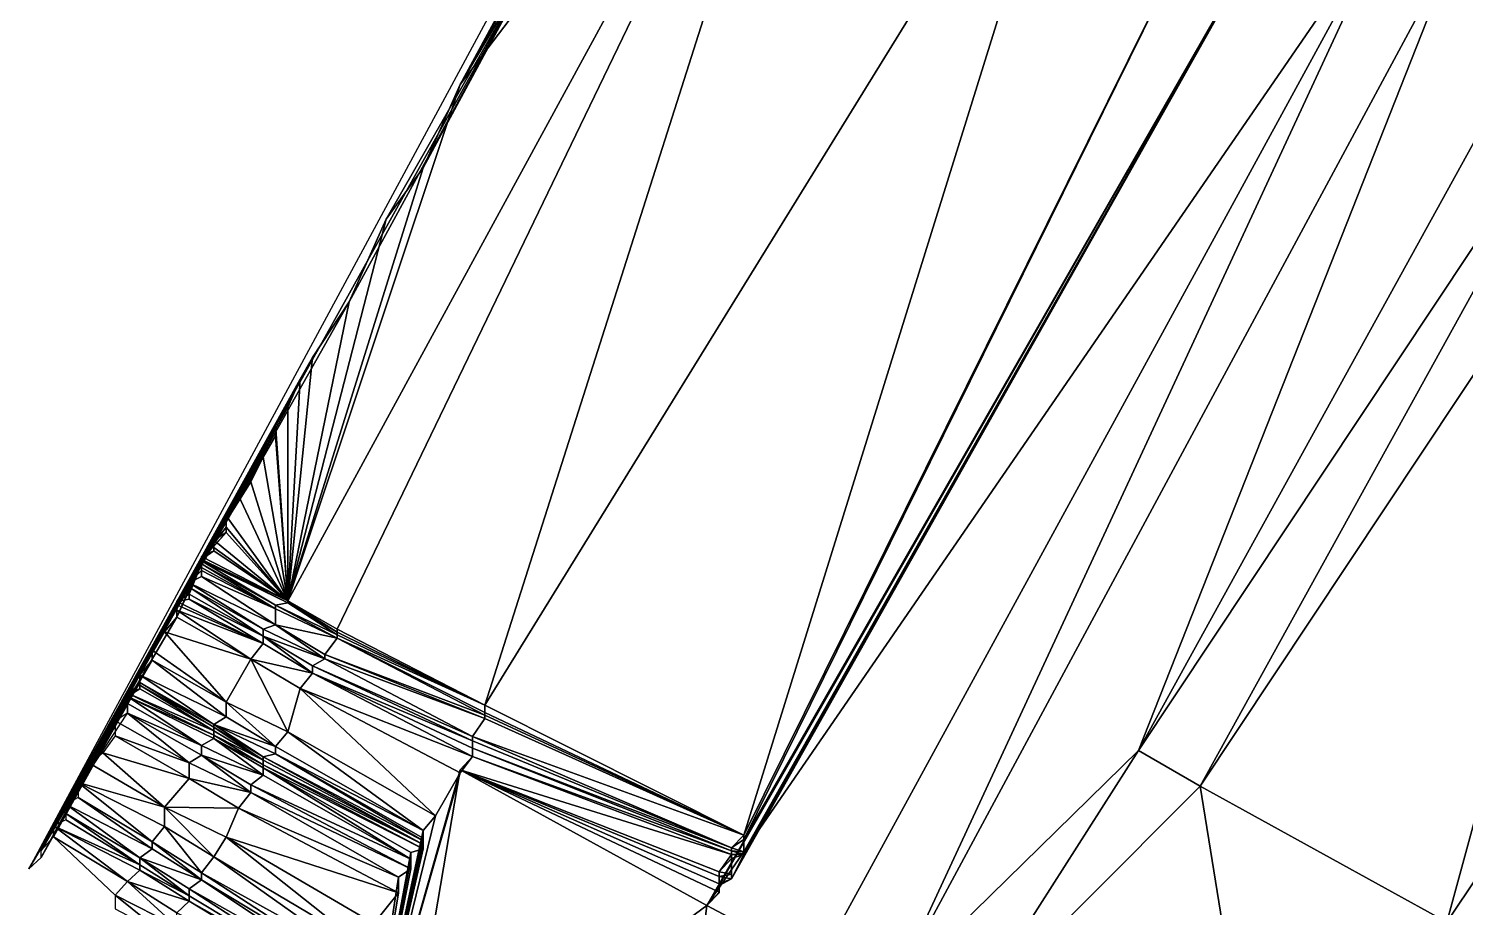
# Model space of a CAD drawing. Header units: inches. Extents: x -773 to -296, y 669 to 1001.
# Drawn here: x -773 to -656.5, y 751.4 to 822.6 of the extents above; entities that cross this region are included whole.
import ezdxf

# ---------------------------------------------------------------- set-up
doc = ezdxf.new("R2010")
doc.units = ezdxf.units.IN
doc.header["$MEASUREMENT"] = 0

msp = doc.modelspace()

# ---------------------------------------------------------------- linework, layer by layer
at = {"color": 72, "true_color": 0x52e210}
for points in [[(-700, 889.75, 375.44104), (-773, 754.46875, 375), (-731, 829.84375, 375.06201), (-700, 889.75, 375.44104)], [(-707, 858.8125, 370), (-738, 818.0625, 375), (-752, 776.21875, 370), (-707, 858.8125, 370)], [(-707, 858.8125, 370), (-752, 776.21875, 370), (-748, 773.90625, 370), (-707, 858.8125, 370)], [(-707, 858.8125, 370), (-748, 773.90625, 370), (-736, 767.75, 360.55701), (-707, 858.8125, 370)], [(-735, 823.40625, 375), (-738, 818.0625, 375), (-707, 858.8125, 370), (-735, 823.40625, 375)], [(-687, 847.15625, 370), (-707, 858.8125, 370), (-736, 767.75, 360.55701), (-687, 847.15625, 370)], [(-715, 757.21875, 360.55701), (-687, 847.15625, 370), (-736, 767.75, 360.55701), (-715, 757.21875, 360.55701)], [(-674, 839.90625, 360), (-687, 847.15625, 370), (-715, 757.21875, 360.55701), (-674, 839.90625, 360)], [(-669, 837.09375, 360), (-674, 839.90625, 360), (-715, 756.84375, 360), (-669, 837.09375, 360)], [(-715, 756.84375, 360), (-674, 839.90625, 360), (-715, 757.21875, 360.55701), (-715, 756.84375, 360)], [(-718, 751.5, 360), (-662, 832.875, 350), (-669, 837.09375, 360), (-718, 751.5, 360)], [(-717, 753.125, 360), (-718, 751.5, 360), (-669, 837.09375, 360), (-717, 753.125, 360)], [(-717, 753.125, 360), (-669, 837.09375, 360), (-716, 753.65625, 360), (-717, 753.125, 360)], [(-669, 837.09375, 360), (-715, 755.625, 360), (-716, 753.65625, 360), (-669, 837.09375, 360)], [(-715, 756.84375, 360), (-715, 755.84375, 360), (-669, 837.09375, 360), (-715, 756.84375, 360)], [(-669, 837.09375, 360), (-715, 755.84375, 360), (-715, 755.625, 360), (-669, 837.09375, 360)], [(-718, 751.5, 360), (-709, 746.71875, 350), (-662, 832.875, 350), (-718, 751.5, 360)], [(-709, 746.71875, 350), (-703, 744.46875, 350), (-662, 832.875, 350), (-709, 746.71875, 350)], [(-657, 829.90625, 350), (-662, 832.875, 350), (-703, 744.46875, 350), (-657, 829.90625, 350)], [(-731, 829.84375, 375.06201), (-773, 754.46875, 375), (-747, 800.4375, 375), (-731, 829.84375, 375.06201)], [(-731, 829.84375, 375.06201), (-747, 800.4375, 375), (-744, 807.15625, 375), (-731, 829.84375, 375.06201)], [(-744, 807.15625, 375), (-741, 811.3125, 375), (-731, 829.84375, 375.06201), (-744, 807.15625, 375)], [(-738, 818.0625, 375), (-731, 829.84375, 375.06201), (-741, 811.3125, 375), (-738, 818.0625, 375)], [(-732, 829.15625, 375.073), (-731, 829.84375, 375.06201), (-738, 818.0625, 375), (-732, 829.15625, 375.073)], [(-683, 764.0625, 340), (-657, 829.90625, 350), (-703, 744.46875, 350), (-683, 764.0625, 340)], [(-649, 825.75, 340), (-657, 829.90625, 350), (-683, 764.0625, 340), (-649, 825.75, 340)], [(-732, 829.15625, 375.073), (-738, 818.0625, 375), (-735, 823.40625, 375), (-732, 829.15625, 375.073)], [(-644, 822.75, 340), (-649, 825.75, 340), (-683, 764.0625, 340), (-644, 822.75, 340)], [(-683, 764.0625, 340), (-678, 761.1875, 340), (-644, 822.75, 340), (-683, 764.0625, 340)], [(-644, 822.75, 340), (-678, 761.1875, 340), (-639, 819.84375, 333.01501), (-644, 822.75, 340)], [(-639, 819.84375, 333.01501), (-678, 761.1875, 340), (-658, 750.15625, 340), (-639, 819.84375, 333.01501)], [(-658, 750.15625, 340), (-619, 808.4375, 333.01501), (-639, 819.84375, 333.01501), (-658, 750.15625, 340)], [(-752, 776.21875, 370), (-738, 818.0625, 375), (-741, 811.3125, 375), (-752, 776.21875, 370)], [(-752, 776.21875, 370), (-741, 811.3125, 375), (-744, 807.15625, 375), (-752, 776.21875, 370)], [(-650, 746.125, 330), (-619, 808.4375, 333.01501), (-658, 750.15625, 340), (-650, 746.125, 330)], [(-752, 776.21875, 370), (-744, 807.15625, 375), (-747, 800.4375, 375), (-752, 776.21875, 370)], [(-747, 800.4375, 375), (-773, 754.46875, 375), (-750, 795.9375, 375), (-747, 800.4375, 375)], [(-747, 800.4375, 375), (-750, 795.9375, 375), (-752, 776.21875, 370), (-747, 800.4375, 375)], [(-750, 795.9375, 375), (-773, 754.46875, 375), (-751, 794.1875, 375), (-750, 795.9375, 375)], [(-752, 776.21875, 370), (-750, 795.9375, 375), (-751, 794.1875, 375), (-752, 776.21875, 370)], [(-752, 791.90625, 375), (-751, 794.1875, 375), (-773, 754.46875, 375), (-752, 791.90625, 375)], [(-752, 776.21875, 370), (-751, 794.1875, 375), (-752, 791.90625, 375), (-752, 776.21875, 370)], [(-752, 791.90625, 375), (-773, 754.46875, 375), (-753, 790.5, 375), (-752, 791.90625, 375)], [(-753, 790.5, 375), (-752, 776.21875, 370), (-752, 791.90625, 375), (-753, 790.5, 375)], [(-773, 754.46875, 375), (-754, 787.84375, 375), (-753, 790.5, 375), (-773, 754.46875, 375)], [(-753, 790.5, 375), (-754, 787.84375, 375), (-753, 789.59375, 375), (-753, 790.5, 375)], [(-753, 789.59375, 375), (-752, 776.21875, 370), (-753, 790.5, 375), (-753, 789.59375, 375)], [(-753, 789.59375, 375), (-754, 787.84375, 375), (-752, 776.21875, 370), (-753, 789.59375, 375)], [(-773, 754.46875, 375), (-759, 779.5, 375.01099), (-754, 787.84375, 375), (-773, 754.46875, 375)], [(-754, 787.84375, 375), (-759, 779.5, 375.01099), (-755, 785.84375, 375), (-754, 787.84375, 375)], [(-752, 776.21875, 370), (-754, 787.84375, 375), (-755, 785.84375, 375), (-752, 776.21875, 370)], [(-755, 785.84375, 375), (-759, 779.5, 375.01099), (-756, 784.75, 375), (-755, 785.84375, 375)], [(-752, 776.21875, 370), (-755, 785.84375, 375), (-756, 784.75, 375), (-752, 776.21875, 370)], [(-756, 784.75, 375), (-759, 779.5, 375.01099), (-757, 783.09375, 375), (-756, 784.75, 375)], [(-756, 784.75, 375), (-757, 783.09375, 375), (-752, 776.21875, 370), (-756, 784.75, 375)], [(-759, 779.5, 375.01099), (-757, 782.1875, 375), (-757, 783.09375, 375), (-759, 779.5, 375.01099)], [(-752, 776.21875, 370), (-757, 783.09375, 375), (-757, 782.1875, 375), (-752, 776.21875, 370)], [(-757, 781.75, 375), (-757, 782.1875, 375), (-759, 779.5, 375.01099), (-757, 781.75, 375)], [(-758, 781.125, 375), (-757, 781.75, 375), (-759, 779.5625, 375.01099), (-758, 781.125, 375)], [(-759, 779.5625, 375.01099), (-757, 781.75, 375), (-759, 779.5, 375.01099), (-759, 779.5625, 375.01099)], [(-758, 781.125, 375), (-752, 776.21875, 370), (-757, 781.75, 375), (-758, 781.125, 375)], [(-757, 781.75, 375), (-752, 776.21875, 370), (-757, 782.1875, 375), (-757, 781.75, 375)], [(-758, 780.25, 375.00299), (-758, 781.125, 375), (-759, 779.5625, 375.01099), (-758, 780.25, 375.00299)], [(-758, 780.25, 375.00299), (-758, 780.53125, 375.00098), (-758, 781.125, 375), (-758, 780.25, 375.00299)], [(-758, 781.125, 375), (-758, 780.53125, 375.00098), (-752, 776.21875, 370), (-758, 781.125, 375)], [(-759, 779.4375, 375.01196), (-759, 779.5, 375.01099), (-773, 754.46875, 375), (-759, 779.4375, 375.01196)], [(-773, 754.46875, 375), (-761, 774.875, 375), (-759, 779.4375, 375.01196), (-773, 754.46875, 375)], [(-759, 779.4375, 375.01196), (-761, 774.875, 375), (-759, 779.21875, 375.01099), (-759, 779.4375, 375.01196)], [(-759, 779.8125, 375.00696), (-752, 776.21875, 370), (-758, 780.25, 375.00299), (-759, 779.8125, 375.00696)], [(-759, 779.5625, 375.01099), (-759, 779.8125, 375.00696), (-758, 780.25, 375.00299), (-759, 779.5625, 375.01099)], [(-759, 779.5625, 375.01099), (-752, 776.21875, 370), (-759, 779.8125, 375.00696), (-759, 779.5625, 375.01099)], [(-752, 776.03125, 370), (-752, 776.21875, 370), (-759, 779.5625, 375.01099), (-752, 776.03125, 370)], [(-759, 779.5625, 375.01099), (-759, 779.5, 375.01099), (-752, 776.03125, 370), (-759, 779.5625, 375.01099)], [(-752, 776.03125, 370), (-759, 779.5, 375.01099), (-759, 779.4375, 375.01196), (-752, 776.03125, 370)], [(-759, 779.4375, 375.01196), (-759, 779.21875, 375.01099), (-753, 775.84375, 370), (-759, 779.4375, 375.01196)], [(-752, 776.03125, 370), (-759, 779.4375, 375.01196), (-753, 775.84375, 370), (-752, 776.03125, 370)], [(-758, 780.25, 375.00299), (-752, 776.21875, 370), (-758, 780.53125, 375.00098), (-758, 780.25, 375.00299)], [(-761, 776.15625, 375), (-760, 776.75, 375), (-759, 779.21875, 375.01099), (-761, 776.15625, 375)], [(-761, 774.875, 375), (-761, 776.15625, 375), (-759, 779.21875, 375.01099), (-761, 774.875, 375)], [(-760, 777.65625, 375), (-759, 778.65625, 375.005), (-759, 779.21875, 375.01099), (-760, 777.65625, 375)], [(-760, 777.65625, 375), (-759, 779.21875, 375.01099), (-760, 777.3125, 375), (-760, 777.65625, 375)], [(-760, 777.3125, 375), (-759, 779.21875, 375.01099), (-760, 776.75, 375), (-760, 777.3125, 375)], [(-760, 777.65625, 375), (-759, 778.1875, 375.00098), (-759, 778.65625, 375.005), (-760, 777.65625, 375)], [(-753, 775.84375, 370), (-759, 779.21875, 375.01099), (-753, 775.5625, 370), (-753, 775.84375, 370)], [(-759, 778.90625, 375.00696), (-753, 775.5625, 370), (-759, 779.21875, 375.01099), (-759, 778.90625, 375.00696)], [(-759, 778.90625, 375.00696), (-759, 779.21875, 375.01099), (-759, 778.65625, 375.005), (-759, 778.90625, 375.00696)], [(-759, 778.65625, 375.005), (-753, 775.5625, 370), (-759, 778.90625, 375.00696), (-759, 778.65625, 375.005)], [(-759, 778.65625, 375.005), (-759, 778.1875, 375.00098), (-753, 775.5625, 370), (-759, 778.65625, 375.005)], [(-760, 777.65625, 375), (-753, 774.25, 370), (-759, 778.1875, 375.00098), (-760, 777.65625, 375)], [(-754, 773.90625, 370), (-753, 774.25, 370), (-760, 777.65625, 375), (-754, 773.90625, 370)], [(-760, 777.65625, 375), (-760, 777.3125, 375), (-754, 773.90625, 370), (-760, 777.65625, 375)], [(-754, 773.90625, 370), (-760, 777.3125, 375), (-754, 773.34375, 370), (-754, 773.90625, 370)], [(-760, 777.3125, 375), (-760, 776.75, 375), (-754, 773.34375, 370), (-760, 777.3125, 375)], [(-759, 778.1875, 375.00098), (-753, 774.25, 370), (-753, 775.5625, 370), (-759, 778.1875, 375.00098)], [(-760, 776.34375, 375), (-760, 776.75, 375), (-761, 776.15625, 375), (-760, 776.34375, 375)], [(-754, 772.75, 370), (-760, 776.34375, 375), (-761, 776.15625, 375), (-754, 772.75, 370)], [(-754, 772.75, 370), (-761, 776.15625, 375), (-761, 775.875, 375), (-754, 772.75, 370)], [(-761, 775.875, 375), (-761, 776.15625, 375), (-761, 775.4375, 375), (-761, 775.875, 375)], [(-761, 775.4375, 375), (-761, 776.15625, 375), (-761, 774.875, 375), (-761, 775.4375, 375)], [(-754, 773.34375, 370), (-760, 776.75, 375), (-760, 776.34375, 375), (-754, 773.34375, 370)], [(-754, 773.34375, 370), (-760, 776.34375, 375), (-754, 772.75, 370), (-754, 773.34375, 370)], [(-752, 776.03125, 370), (-753, 775.84375, 370), (-748, 773.4375, 370), (-752, 776.03125, 370)], [(-748, 773.90625, 370), (-752, 776.21875, 370), (-748, 773.65625, 370), (-748, 773.90625, 370)], [(-752, 776.21875, 370), (-752, 776.03125, 370), (-748, 773.65625, 370), (-752, 776.21875, 370)], [(-748, 773.65625, 370), (-752, 776.03125, 370), (-748, 773.4375, 370), (-748, 773.65625, 370)], [(-773, 754.46875, 375), (-762, 773.6875, 375), (-761, 774.875, 375), (-773, 754.46875, 375)], [(-755, 771.46875, 370), (-761, 774.875, 375), (-762, 773.6875, 375), (-755, 771.46875, 370)], [(-761, 775.875, 375), (-761, 775.4375, 375), (-754, 772.75, 370), (-761, 775.875, 375)], [(-754, 772.75, 370), (-761, 775.4375, 375), (-755, 771.46875, 370), (-754, 772.75, 370)], [(-761, 775.4375, 375), (-761, 774.875, 375), (-755, 771.46875, 370), (-761, 775.4375, 375)], [(-753, 775.84375, 370), (-753, 775.5625, 370), (-748, 773.1875, 370), (-753, 775.84375, 370)], [(-748, 773.1875, 370), (-748, 773.4375, 370), (-753, 775.84375, 370), (-748, 773.1875, 370)], [(-748, 773.1875, 370), (-753, 775.5625, 370), (-753, 774.25, 370), (-748, 773.1875, 370)], [(-763, 772.21875, 375), (-762, 773.6875, 375), (-773, 754.46875, 375), (-763, 772.21875, 375)], [(-763, 772.21875, 375), (-757, 768, 370), (-762, 773.6875, 375), (-763, 772.21875, 375)], [(-755, 771.46875, 370), (-762, 773.6875, 375), (-757, 768, 370), (-755, 771.46875, 370)], [(-753, 774.25, 370), (-754, 773.90625, 370), (-749, 771.5, 370), (-753, 774.25, 370)], [(-754, 773.90625, 370), (-754, 773.34375, 370), (-749, 771.5, 370), (-754, 773.90625, 370)], [(-748, 773.1875, 370), (-753, 774.25, 370), (-749, 771.84375, 370), (-748, 773.1875, 370)], [(-749, 771.84375, 370), (-753, 774.25, 370), (-749, 771.5, 370), (-749, 771.84375, 370)], [(-748, 773.90625, 370), (-748, 773.65625, 370), (-736, 767.75, 360.55701), (-748, 773.90625, 370)], [(-736, 767.75, 360.55701), (-748, 773.65625, 370), (-748, 773.4375, 370), (-736, 767.75, 360.55701)], [(-754, 772.75, 370), (-755, 771.46875, 370), (-750, 770.34375, 370), (-754, 772.75, 370)], [(-749, 771.5, 370), (-754, 773.34375, 370), (-750, 770.9375, 370), (-749, 771.5, 370)], [(-750, 770.9375, 370), (-754, 773.34375, 370), (-750, 770.34375, 370), (-750, 770.9375, 370)], [(-750, 770.34375, 370), (-754, 773.34375, 370), (-754, 772.75, 370), (-750, 770.34375, 370)], [(-736, 766.9375, 360.47198), (-748, 773.1875, 370), (-749, 771.84375, 370), (-736, 766.9375, 360.47198)], [(-736, 767.75, 360.55701), (-748, 773.4375, 370), (-748, 773.1875, 370), (-736, 767.75, 360.55701)], [(-736, 767.15625, 360.495), (-736, 767.75, 360.55701), (-748, 773.1875, 370), (-736, 767.15625, 360.495)], [(-736, 767.15625, 360.495), (-748, 773.1875, 370), (-736, 766.9375, 360.47198), (-736, 767.15625, 360.495)], [(-763, 772.21875, 375), (-773, 754.46875, 375), (-763, 771.40625, 375), (-763, 772.21875, 375)], [(-763, 771.40625, 375), (-773, 754.46875, 375), (-764, 770.21875, 375), (-763, 771.40625, 375)], [(-764, 770.21875, 375), (-757, 766.8125, 370), (-763, 771.40625, 375), (-764, 770.21875, 375)], [(-763, 771.40625, 375), (-757, 768, 370), (-763, 772.21875, 375), (-763, 771.40625, 375)], [(-763, 771.40625, 375), (-757, 766.8125, 370), (-757, 768, 370), (-763, 771.40625, 375)], [(-752, 765.59375, 370), (-755, 771.46875, 370), (-757, 768, 370), (-752, 765.59375, 370)], [(-750, 770.34375, 370), (-755, 771.46875, 370), (-751, 769.09375, 370), (-750, 770.34375, 370)], [(-751, 769.09375, 370), (-755, 771.46875, 370), (-752, 765.59375, 370), (-751, 769.09375, 370)], [(-737, 765.21875, 360.289), (-749, 771.5, 370), (-750, 770.9375, 370), (-737, 765.21875, 360.289)], [(-736, 766.9375, 360.47198), (-749, 771.84375, 370), (-736, 766.65625, 360.44), (-736, 766.9375, 360.47198)], [(-736, 766.65625, 360.44), (-749, 771.84375, 370), (-749, 771.5, 370), (-736, 766.65625, 360.44)], [(-736, 766.65625, 360.44), (-749, 771.5, 370), (-737, 765.21875, 360.289), (-736, 766.65625, 360.44)], [(-773, 754.46875, 375), (-772, 755.40625, 375), (-764, 770.21875, 375), (-773, 754.46875, 375)], [(-764, 770.21875, 375), (-772, 755.40625, 375), (-764, 769.59375, 375), (-764, 770.21875, 375)], [(-764, 769.59375, 375), (-758, 766.1875, 370), (-764, 770.21875, 375), (-764, 769.59375, 375)], [(-764, 770.21875, 375), (-758, 766.1875, 370), (-757, 766.8125, 370), (-764, 770.21875, 375)], [(-750, 770.34375, 370), (-751, 769.09375, 370), (-737, 763.59375, 360.11804), (-750, 770.34375, 370)], [(-737, 765.21875, 360.289), (-750, 770.9375, 370), (-737, 764.84375, 360.24902), (-737, 765.21875, 360.289)], [(-737, 764.84375, 360.24902), (-750, 770.9375, 370), (-750, 770.34375, 370), (-737, 764.84375, 360.24902)], [(-737, 764.84375, 360.24902), (-750, 770.34375, 370), (-737, 764.25, 360.185), (-737, 764.84375, 360.24902)], [(-737, 764.25, 360.185), (-750, 770.34375, 370), (-737, 763.59375, 360.11804), (-737, 764.25, 360.185)], [(-765, 768.4375, 375), (-764, 769.59375, 375), (-772, 755.96875, 375), (-765, 768.4375, 375)], [(-772, 755.96875, 375), (-764, 769.59375, 375), (-772, 755.40625, 375), (-772, 755.96875, 375)], [(-765, 768.4375, 375), (-764, 769.0625, 375), (-764, 769.59375, 375), (-765, 768.4375, 375)], [(-758, 765.65625, 370), (-764, 769.0625, 375), (-765, 768.71875, 375), (-758, 765.65625, 370)], [(-765, 768.71875, 375), (-764, 769.0625, 375), (-765, 768.4375, 375), (-765, 768.71875, 375)], [(-764, 769.375, 375), (-758, 765.96875, 370), (-764, 769.59375, 375), (-764, 769.375, 375)], [(-764, 769.59375, 375), (-758, 765.96875, 370), (-758, 766.1875, 370), (-764, 769.59375, 375)], [(-764, 769.0625, 375), (-764, 769.375, 375), (-764, 769.59375, 375), (-764, 769.0625, 375)], [(-764, 769.375, 375), (-764, 769.0625, 375), (-758, 765.65625, 370), (-764, 769.375, 375)], [(-764, 769.375, 375), (-758, 765.65625, 370), (-758, 765.96875, 370), (-764, 769.375, 375)], [(-751, 769.09375, 370), (-752, 765.59375, 370), (-740, 758.78125, 360), (-751, 769.09375, 370)], [(-737, 763.59375, 360.11804), (-751, 769.09375, 370), (-738, 762.25, 360), (-737, 763.59375, 360.11804)], [(-740, 758.78125, 360), (-738, 762.25, 360), (-751, 769.09375, 370), (-740, 758.78125, 360)], [(-771, 757.0625, 375), (-765, 768.4375, 375), (-772, 755.96875, 375), (-771, 757.0625, 375)], [(-765, 767.875, 375), (-765, 768.4375, 375), (-771, 757.0625, 375), (-765, 767.875, 375)], [(-765, 767.09375, 375), (-765, 767.875, 375), (-771, 757.96875, 375), (-765, 767.09375, 375)], [(-771, 757.96875, 375), (-765, 767.875, 375), (-771, 757.0625, 375), (-771, 757.96875, 375)], [(-758, 765.65625, 370), (-765, 768.71875, 375), (-758, 765.3125, 370), (-758, 765.65625, 370)], [(-758, 765.3125, 370), (-765, 768.71875, 375), (-765, 768.4375, 375), (-758, 765.3125, 370)], [(-758, 765.3125, 370), (-765, 768.4375, 375), (-758, 765.03125, 370), (-758, 765.3125, 370)], [(-758, 765.03125, 370), (-765, 768.4375, 375), (-759, 764.46875, 370), (-758, 765.03125, 370)], [(-765, 767.875, 375), (-759, 764.46875, 370), (-765, 768.4375, 375), (-765, 767.875, 375)], [(-765, 767.09375, 375), (-759, 764.46875, 370), (-765, 767.875, 375), (-765, 767.09375, 375)], [(-752, 765.59375, 370), (-757, 768, 370), (-753, 764.40625, 370), (-752, 765.59375, 370)], [(-753, 764.40625, 370), (-757, 768, 370), (-757, 766.8125, 370), (-753, 764.40625, 370)], [(-715, 757.21875, 360.55701), (-736, 767.75, 360.55701), (-736, 767.15625, 360.495), (-715, 757.21875, 360.55701)], [(-760, 763.0625, 370), (-765, 767.09375, 375), (-766, 766.46875, 375), (-760, 763.0625, 370)], [(-760, 763.0625, 370), (-759, 763.6875, 370), (-765, 767.09375, 375), (-760, 763.0625, 370)], [(-759, 764.46875, 370), (-765, 767.09375, 375), (-759, 763.6875, 370), (-759, 764.46875, 370)], [(-753, 764.40625, 370), (-757, 766.8125, 370), (-758, 766.1875, 370), (-753, 764.40625, 370)], [(-737, 765.21875, 360.289), (-715, 757.21875, 360.55701), (-736, 766.65625, 360.44), (-737, 765.21875, 360.289)], [(-736, 766.9375, 360.47198), (-715, 757.21875, 360.55701), (-736, 767.15625, 360.495), (-736, 766.9375, 360.47198)], [(-736, 766.65625, 360.44), (-715, 757.21875, 360.55701), (-736, 766.9375, 360.47198), (-736, 766.65625, 360.44)], [(-766, 765.25, 375), (-760, 763.0625, 370), (-766, 766.46875, 375), (-766, 765.25, 375)], [(-753, 764.40625, 370), (-758, 766.1875, 370), (-753, 763.8125, 370), (-753, 764.40625, 370)], [(-753, 763.8125, 370), (-758, 766.1875, 370), (-754, 763.5625, 370), (-753, 763.8125, 370)], [(-758, 765.96875, 370), (-754, 763.5625, 370), (-758, 766.1875, 370), (-758, 765.96875, 370)], [(-758, 765.96875, 370), (-758, 765.65625, 370), (-754, 763.28125, 370), (-758, 765.96875, 370)], [(-758, 765.96875, 370), (-754, 763.28125, 370), (-754, 763.5625, 370), (-758, 765.96875, 370)], [(-758, 765.3125, 370), (-754, 763.28125, 370), (-758, 765.65625, 370), (-758, 765.3125, 370)], [(-752, 765.59375, 370), (-753, 764.40625, 370), (-741, 757.59375, 360), (-752, 765.59375, 370)], [(-740, 758.78125, 360), (-752, 765.59375, 370), (-741, 757.59375, 360), (-740, 758.78125, 360)], [(-767, 763.875, 375), (-760, 761.8125, 370), (-766, 765.25, 375), (-767, 763.875, 375)], [(-766, 765.25, 375), (-760, 761.8125, 370), (-760, 763.0625, 370), (-766, 765.25, 375)], [(-758, 765.03125, 370), (-759, 764.46875, 370), (-754, 762.0625, 370), (-758, 765.03125, 370)], [(-754, 762.0625, 370), (-759, 764.46875, 370), (-759, 763.6875, 370), (-754, 762.0625, 370)], [(-758, 765.3125, 370), (-758, 765.03125, 370), (-754, 762.90625, 370), (-758, 765.3125, 370)], [(-754, 762.90625, 370), (-754, 763.28125, 370), (-758, 765.3125, 370), (-754, 762.90625, 370)], [(-754, 762.90625, 370), (-758, 765.03125, 370), (-754, 762.65625, 370), (-754, 762.90625, 370)], [(-758, 765.03125, 370), (-754, 762.0625, 370), (-754, 762.65625, 370), (-758, 765.03125, 370)], [(-741, 757.59375, 360), (-753, 764.40625, 370), (-753, 763.8125, 370), (-741, 757.59375, 360)], [(-716, 756.1875, 360.495), (-715, 757.21875, 360.55701), (-737, 765.21875, 360.289), (-716, 756.1875, 360.495)], [(-716, 756.1875, 360.495), (-737, 765.21875, 360.289), (-737, 764.84375, 360.24902), (-716, 756.1875, 360.495)], [(-737, 764.84375, 360.24902), (-737, 764.25, 360.185), (-716, 756.1875, 360.495), (-737, 764.84375, 360.24902)], [(-737, 764.25, 360.185), (-737, 763.59375, 360.11804), (-716, 755.9375, 360.47198), (-737, 764.25, 360.185)], [(-716, 756.1875, 360.495), (-737, 764.25, 360.185), (-716, 755.9375, 360.47198), (-716, 756.1875, 360.495)], [(-768, 763, 375), (-762, 759.46875, 370), (-767, 763.875, 375), (-768, 763, 375)], [(-767, 763.875, 375), (-762, 759.46875, 370), (-760, 761.8125, 370), (-767, 763.875, 375)], [(-755, 760.65625, 370), (-759, 763.6875, 370), (-760, 763.0625, 370), (-755, 760.65625, 370)], [(-754, 762.0625, 370), (-759, 763.6875, 370), (-755, 761.28125, 370), (-754, 762.0625, 370)], [(-755, 761.28125, 370), (-759, 763.6875, 370), (-755, 760.65625, 370), (-755, 761.28125, 370)], [(-753, 763.8125, 370), (-754, 763.5625, 370), (-741, 756.75, 360), (-753, 763.8125, 370)], [(-754, 763.5625, 370), (-754, 763.28125, 370), (-741, 756.4375, 360), (-754, 763.5625, 370)], [(-754, 763.5625, 370), (-741, 756.4375, 360), (-741, 756.75, 360), (-754, 763.5625, 370)], [(-754, 762.90625, 370), (-741, 756.4375, 360), (-754, 763.28125, 370), (-754, 762.90625, 370)], [(-741, 757.59375, 360), (-753, 763.8125, 370), (-741, 756.96875, 360), (-741, 757.59375, 360)], [(-741, 756.96875, 360), (-753, 763.8125, 370), (-741, 756.75, 360), (-741, 756.96875, 360)], [(-738, 762.5, 360), (-716, 755.625, 360.44), (-737, 763.59375, 360.11804), (-738, 762.5, 360)], [(-738, 762.25, 360), (-738, 762.5, 360), (-737, 763.59375, 360.11804), (-738, 762.25, 360)], [(-716, 755.9375, 360.47198), (-737, 763.59375, 360.11804), (-716, 755.625, 360.44), (-716, 755.9375, 360.47198)], [(-703, 744.46875, 350), (-697, 742.125, 342.51697), (-683, 764.0625, 340), (-703, 744.46875, 350)], [(-683, 764.0625, 340), (-697, 742.125, 342.51697), (-678, 761.1875, 340), (-683, 764.0625, 340)], [(-769, 761.46875, 375), (-762, 759.46875, 370), (-768, 763, 375), (-769, 761.46875, 375)], [(-755, 760.65625, 370), (-760, 763.0625, 370), (-760, 761.8125, 370), (-755, 760.65625, 370)], [(-755, 761.28125, 370), (-742, 755.25, 360), (-754, 762.0625, 370), (-755, 761.28125, 370)], [(-754, 762.90625, 370), (-754, 762.65625, 370), (-741, 756.09375, 360), (-754, 762.90625, 370)], [(-741, 756.09375, 360), (-741, 756.4375, 360), (-754, 762.90625, 370), (-741, 756.09375, 360)], [(-741, 756.09375, 360), (-754, 762.65625, 370), (-742, 755.8125, 360), (-741, 756.09375, 360)], [(-754, 762.65625, 370), (-754, 762.0625, 370), (-742, 755.25, 360), (-754, 762.65625, 370)], [(-754, 762.65625, 370), (-742, 755.25, 360), (-742, 755.8125, 360), (-754, 762.65625, 370)], [(-746, 734.25, 360), (-738, 762.5, 360), (-738, 762.25, 360), (-746, 734.25, 360)], [(-743, 733.09375, 357.57397), (-738, 762.5, 360), (-746, 734.25, 360), (-743, 733.09375, 357.57397)], [(-746, 734.25, 360), (-738, 762.25, 360), (-740, 758.78125, 360), (-746, 734.25, 360)], [(-743, 733.09375, 357.57397), (-718, 751.5, 360), (-738, 762.5, 360), (-743, 733.09375, 357.57397)], [(-738, 762.5, 360), (-718, 751.5, 360), (-717, 752.59375, 360.11804), (-738, 762.5, 360)], [(-738, 762.5, 360), (-717, 752.59375, 360.11804), (-717, 753.25, 360.185), (-738, 762.5, 360)], [(-717, 754.21875, 360.289), (-716, 755.625, 360.44), (-738, 762.5, 360), (-717, 754.21875, 360.289)], [(-717, 753.84375, 360.24902), (-717, 754.21875, 360.289), (-738, 762.5, 360), (-717, 753.84375, 360.24902)], [(-717, 753.84375, 360.24902), (-738, 762.5, 360), (-717, 753.25, 360.185), (-717, 753.84375, 360.24902)], [(-762, 757.90625, 370), (-762, 759.46875, 370), (-769, 761.46875, 375), (-762, 757.90625, 370)], [(-769, 760.25, 375), (-763, 756.65625, 370), (-769, 761.46875, 375), (-769, 760.25, 375)], [(-769, 761.46875, 375), (-763, 756.65625, 370), (-762, 757.90625, 370), (-769, 761.46875, 375)], [(-760, 761.8125, 370), (-762, 759.46875, 370), (-756, 759.40625, 370), (-760, 761.8125, 370)], [(-760, 761.8125, 370), (-756, 759.40625, 370), (-755, 760.65625, 370), (-760, 761.8125, 370)], [(-755, 761.28125, 370), (-755, 760.65625, 370), (-742, 754.46875, 360), (-755, 761.28125, 370)], [(-742, 754.46875, 360), (-742, 755.25, 360), (-755, 761.28125, 370), (-742, 754.46875, 360)], [(-674, 736.40625, 342.14001), (-678, 761.1875, 340), (-697, 742.125, 342.51697), (-674, 736.40625, 342.14001)], [(-674, 736.40625, 342.14001), (-658, 750.15625, 340), (-678, 761.1875, 340), (-674, 736.40625, 342.14001)], [(-770, 759.71875, 375), (-763, 756.09375, 370), (-769, 760.25, 375), (-770, 759.71875, 375)], [(-770, 758.96875, 375), (-764, 755.375, 370), (-770, 759.71875, 375), (-770, 758.96875, 375)], [(-770, 759.71875, 375), (-764, 755.375, 370), (-763, 756.09375, 370), (-770, 759.71875, 375)], [(-763, 756.09375, 370), (-763, 756.65625, 370), (-769, 760.25, 375), (-763, 756.09375, 370)], [(-755, 760.65625, 370), (-756, 759.40625, 370), (-743, 753.8125, 360), (-755, 760.65625, 370)], [(-742, 754.46875, 360), (-755, 760.65625, 370), (-743, 753.8125, 360), (-742, 754.46875, 360)], [(-771, 757.96875, 375), (-764, 754.8125, 370), (-770, 758.4375, 375), (-771, 757.96875, 375)], [(-764, 754.8125, 370), (-764, 755.375, 370), (-770, 758.96875, 375), (-764, 754.8125, 370)], [(-764, 754.8125, 370), (-770, 758.96875, 375), (-770, 758.4375, 375), (-764, 754.8125, 370)], [(-762, 757.90625, 370), (-758, 755.4375, 370), (-762, 759.46875, 370), (-762, 757.90625, 370)], [(-756, 759.40625, 370), (-762, 759.46875, 370), (-757, 757.03125, 370), (-756, 759.40625, 370)], [(-762, 759.46875, 370), (-758, 755.4375, 370), (-757, 757.03125, 370), (-762, 759.46875, 370)], [(-756, 759.40625, 370), (-757, 757.03125, 370), (-743, 752.53125, 360), (-756, 759.40625, 370)], [(-756, 759.40625, 370), (-743, 752.53125, 360), (-743, 753.8125, 360), (-756, 759.40625, 370)], [(-740, 758.78125, 360), (-741, 757.59375, 360), (-746, 734.25, 360), (-740, 758.78125, 360)], [(-764, 754.375, 370), (-764, 754.8125, 370), (-771, 757.96875, 375), (-764, 754.375, 370)], [(-764, 754.375, 370), (-771, 757.96875, 375), (-765, 753.4375, 370), (-764, 754.375, 370)], [(-765, 753.4375, 370), (-771, 757.96875, 375), (-771, 757.0625, 375), (-765, 753.4375, 370)], [(-762, 757.90625, 370), (-763, 756.65625, 370), (-759, 754.15625, 370), (-762, 757.90625, 370)], [(-759, 754.15625, 370), (-758, 755.4375, 370), (-762, 757.90625, 370), (-759, 754.15625, 370)], [(-741, 756.96875, 360), (-746, 734.25, 360), (-741, 757.59375, 360), (-741, 756.96875, 360)], [(-765, 753.4375, 370), (-771, 757.0625, 375), (-766, 752.34375, 370), (-765, 753.4375, 370)], [(-764, 755.375, 370), (-759, 753.59375, 370), (-763, 756.09375, 370), (-764, 755.375, 370)], [(-763, 756.09375, 370), (-759, 753.59375, 370), (-763, 756.65625, 370), (-763, 756.09375, 370)], [(-763, 756.65625, 370), (-759, 753.59375, 370), (-759, 754.15625, 370), (-763, 756.65625, 370)], [(-757, 757.03125, 370), (-758, 755.4375, 370), (-746, 748.34375, 360), (-757, 757.03125, 370)], [(-743, 752.53125, 360), (-757, 757.03125, 370), (-745, 750.03125, 360), (-743, 752.53125, 360)], [(-757, 757.03125, 370), (-746, 748.34375, 360), (-745, 750.03125, 360), (-757, 757.03125, 370)], [(-741, 756.75, 360), (-746, 734.25, 360), (-741, 756.96875, 360), (-741, 756.75, 360)], [(-741, 756.75, 360), (-741, 756.4375, 360), (-746, 734.25, 360), (-741, 756.75, 360)], [(-746, 734.25, 360), (-741, 756.4375, 360), (-741, 756.09375, 360), (-746, 734.25, 360)], [(-741, 756.09375, 360), (-742, 755.8125, 360), (-746, 734.25, 360), (-741, 756.09375, 360)], [(-715, 756.84375, 360), (-715, 757.21875, 360.55701), (-716, 756.1875, 360.495), (-715, 756.84375, 360)], [(-715, 756.84375, 360), (-716, 756.1875, 360.495), (-715, 755.84375, 360), (-715, 756.84375, 360)], [(-715, 755.84375, 360), (-716, 756.1875, 360.495), (-716, 755.9375, 360.47198), (-715, 755.84375, 360)], [(-764, 755.375, 370), (-760, 752.28125, 370), (-760, 752.84375, 370), (-764, 755.375, 370)], [(-764, 755.375, 370), (-760, 752.84375, 370), (-759, 753.59375, 370), (-764, 755.375, 370)], [(-760, 752.28125, 370), (-764, 755.375, 370), (-764, 754.8125, 370), (-760, 752.28125, 370)], [(-759, 754.15625, 370), (-746, 746.96875, 360), (-758, 755.4375, 370), (-759, 754.15625, 370)], [(-758, 755.4375, 370), (-746, 746.96875, 360), (-746, 748.34375, 360), (-758, 755.4375, 370)], [(-742, 755.8125, 360), (-742, 755.25, 360), (-746, 734.25, 360), (-742, 755.8125, 360)], [(-746, 734.25, 360), (-742, 755.25, 360), (-742, 754.46875, 360), (-746, 734.25, 360)], [(-717, 754.21875, 360.289), (-716, 755.3125, 360), (-716, 755.625, 360.44), (-717, 754.21875, 360.289)], [(-716, 754.03125, 360), (-716, 755.3125, 360), (-717, 754.21875, 360.289), (-716, 754.03125, 360)], [(-716, 755.9375, 360.47198), (-716, 755.625, 360.44), (-715, 755.625, 360), (-716, 755.9375, 360.47198)], [(-715, 755.84375, 360), (-716, 755.9375, 360.47198), (-715, 755.625, 360), (-715, 755.84375, 360)], [(-715, 755.625, 360), (-716, 755.625, 360.44), (-716, 755.3125, 360), (-715, 755.625, 360)], [(-715, 755.625, 360), (-716, 755.3125, 360), (-716, 753.65625, 360), (-715, 755.625, 360)], [(-716, 753.65625, 360), (-716, 755.3125, 360), (-716, 754.03125, 360), (-716, 753.65625, 360)], [(-760, 751.84375, 370), (-764, 754.375, 370), (-765, 753.4375, 370), (-760, 751.84375, 370)], [(-760, 752.28125, 370), (-764, 754.8125, 370), (-764, 754.375, 370), (-760, 752.28125, 370)], [(-760, 751.84375, 370), (-760, 752.28125, 370), (-764, 754.375, 370), (-760, 751.84375, 370)], [(-747, 746.375, 360), (-746, 746.96875, 360), (-759, 754.15625, 370), (-747, 746.375, 360)], [(-759, 754.15625, 370), (-759, 753.59375, 370), (-747, 746.375, 360), (-759, 754.15625, 370)], [(-742, 754.46875, 360), (-743, 753.8125, 360), (-746, 734.25, 360), (-742, 754.46875, 360)], [(-743, 753.8125, 360), (-743, 752.53125, 360), (-746, 734.25, 360), (-743, 753.8125, 360)], [(-716, 754.03125, 360), (-717, 754.21875, 360.289), (-717, 753.84375, 360.24902), (-716, 754.03125, 360)], [(-717, 753.84375, 360.24902), (-716, 753.65625, 360), (-716, 754.03125, 360), (-717, 753.84375, 360.24902)], [(-717, 753.25, 360.185), (-716, 753.65625, 360), (-717, 753.84375, 360.24902), (-717, 753.25, 360.185)], [(-765, 753.4375, 370), (-766, 752.34375, 370), (-761, 749.8125, 370), (-765, 753.4375, 370)], [(-760, 751.84375, 370), (-765, 753.4375, 370), (-761, 750.90625, 370), (-760, 751.84375, 370)], [(-761, 750.90625, 370), (-765, 753.4375, 370), (-761, 749.8125, 370), (-761, 750.90625, 370)], [(-759, 753.59375, 370), (-760, 752.84375, 370), (-747, 745.59375, 360), (-759, 753.59375, 370)], [(-760, 752.84375, 370), (-760, 752.28125, 370), (-748, 745.0625, 360), (-760, 752.84375, 370)], [(-760, 752.84375, 370), (-748, 745.0625, 360), (-747, 745.59375, 360), (-760, 752.84375, 370)], [(-759, 753.59375, 370), (-747, 745.59375, 360), (-747, 746.375, 360), (-759, 753.59375, 370)], [(-717, 752.53125, 360), (-718, 751.5, 360), (-717, 753.125, 360), (-717, 752.53125, 360)], [(-718, 751.5, 360), (-717, 752.53125, 360), (-717, 752.59375, 360.11804), (-718, 751.5, 360)], [(-717, 753.125, 360), (-716, 753.65625, 360), (-717, 753.25, 360.185), (-717, 753.125, 360)], [(-717, 753.25, 360.185), (-717, 752.59375, 360.11804), (-717, 753.125, 360), (-717, 753.25, 360.185)], [(-717, 753.125, 360), (-717, 752.59375, 360.11804), (-717, 752.53125, 360), (-717, 753.125, 360)], [(-766, 752.34375, 370), (-766, 751.21875, 370), (-762, 749.125, 370), (-766, 752.34375, 370)], [(-761, 749.8125, 370), (-766, 752.34375, 370), (-762, 749.125, 370), (-761, 749.8125, 370)], [(-748, 744.59375, 360), (-760, 751.84375, 370), (-761, 750.90625, 370), (-748, 744.59375, 360)], [(-748, 745.0625, 360), (-760, 752.28125, 370), (-760, 751.84375, 370), (-748, 745.0625, 360)], [(-748, 745.0625, 360), (-760, 751.84375, 370), (-748, 744.59375, 360), (-748, 745.0625, 360)], [(-743, 752.53125, 360), (-745, 750.03125, 360), (-746, 734.25, 360), (-743, 752.53125, 360)], [(-743, 733.09375, 357.57397), (-721, 727.4375, 357.57397), (-718, 751.5, 360), (-743, 733.09375, 357.57397)], [(-721, 727.4375, 357.57397), (-709, 746.71875, 350), (-718, 751.5, 360), (-721, 727.4375, 357.57397)]]:
    msp.add_3dface(points, dxfattribs=at)

doc.saveas('drawing.dxf')
